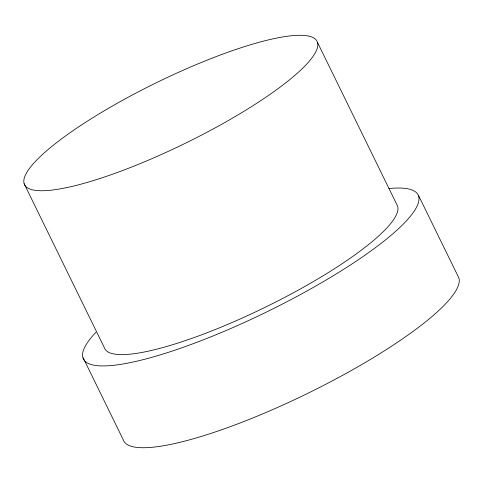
<?xml version="1.0" encoding="UTF-8"?>
<svg xmlns="http://www.w3.org/2000/svg" width="483" height="483" viewBox="0 0 483 483"><rect width="100%" height="100%" fill="white"/><g stroke="black" fill="none" stroke-linecap="round" stroke-linejoin="round"><path stroke-width="0.72" d="M418.779 195.989L458.85 277.9A186.372 38.398 -26.1 0 1 303.131 395.595A186.372 38.398 -26.1 0 1 123.207 439.675L83.136 357.764M317.476 42.371A162.874 33.556 -26.1 0 1 106.64 176.265A162.874 33.556 -26.1 0 1 88.323 120.551A162.874 33.556 -26.1 0 1 317.476 42.371L397.618 206.187A162.874 33.556 -26.1 0 1 261.532 309.048A162.874 33.556 -26.1 0 1 104.298 347.567L24.15 183.751M389.008 188.539A186.372 38.398 -26.1 0 1 268.512 311.04A186.372 38.398 -26.1 0 1 95.954 332.219"/></g></svg>
